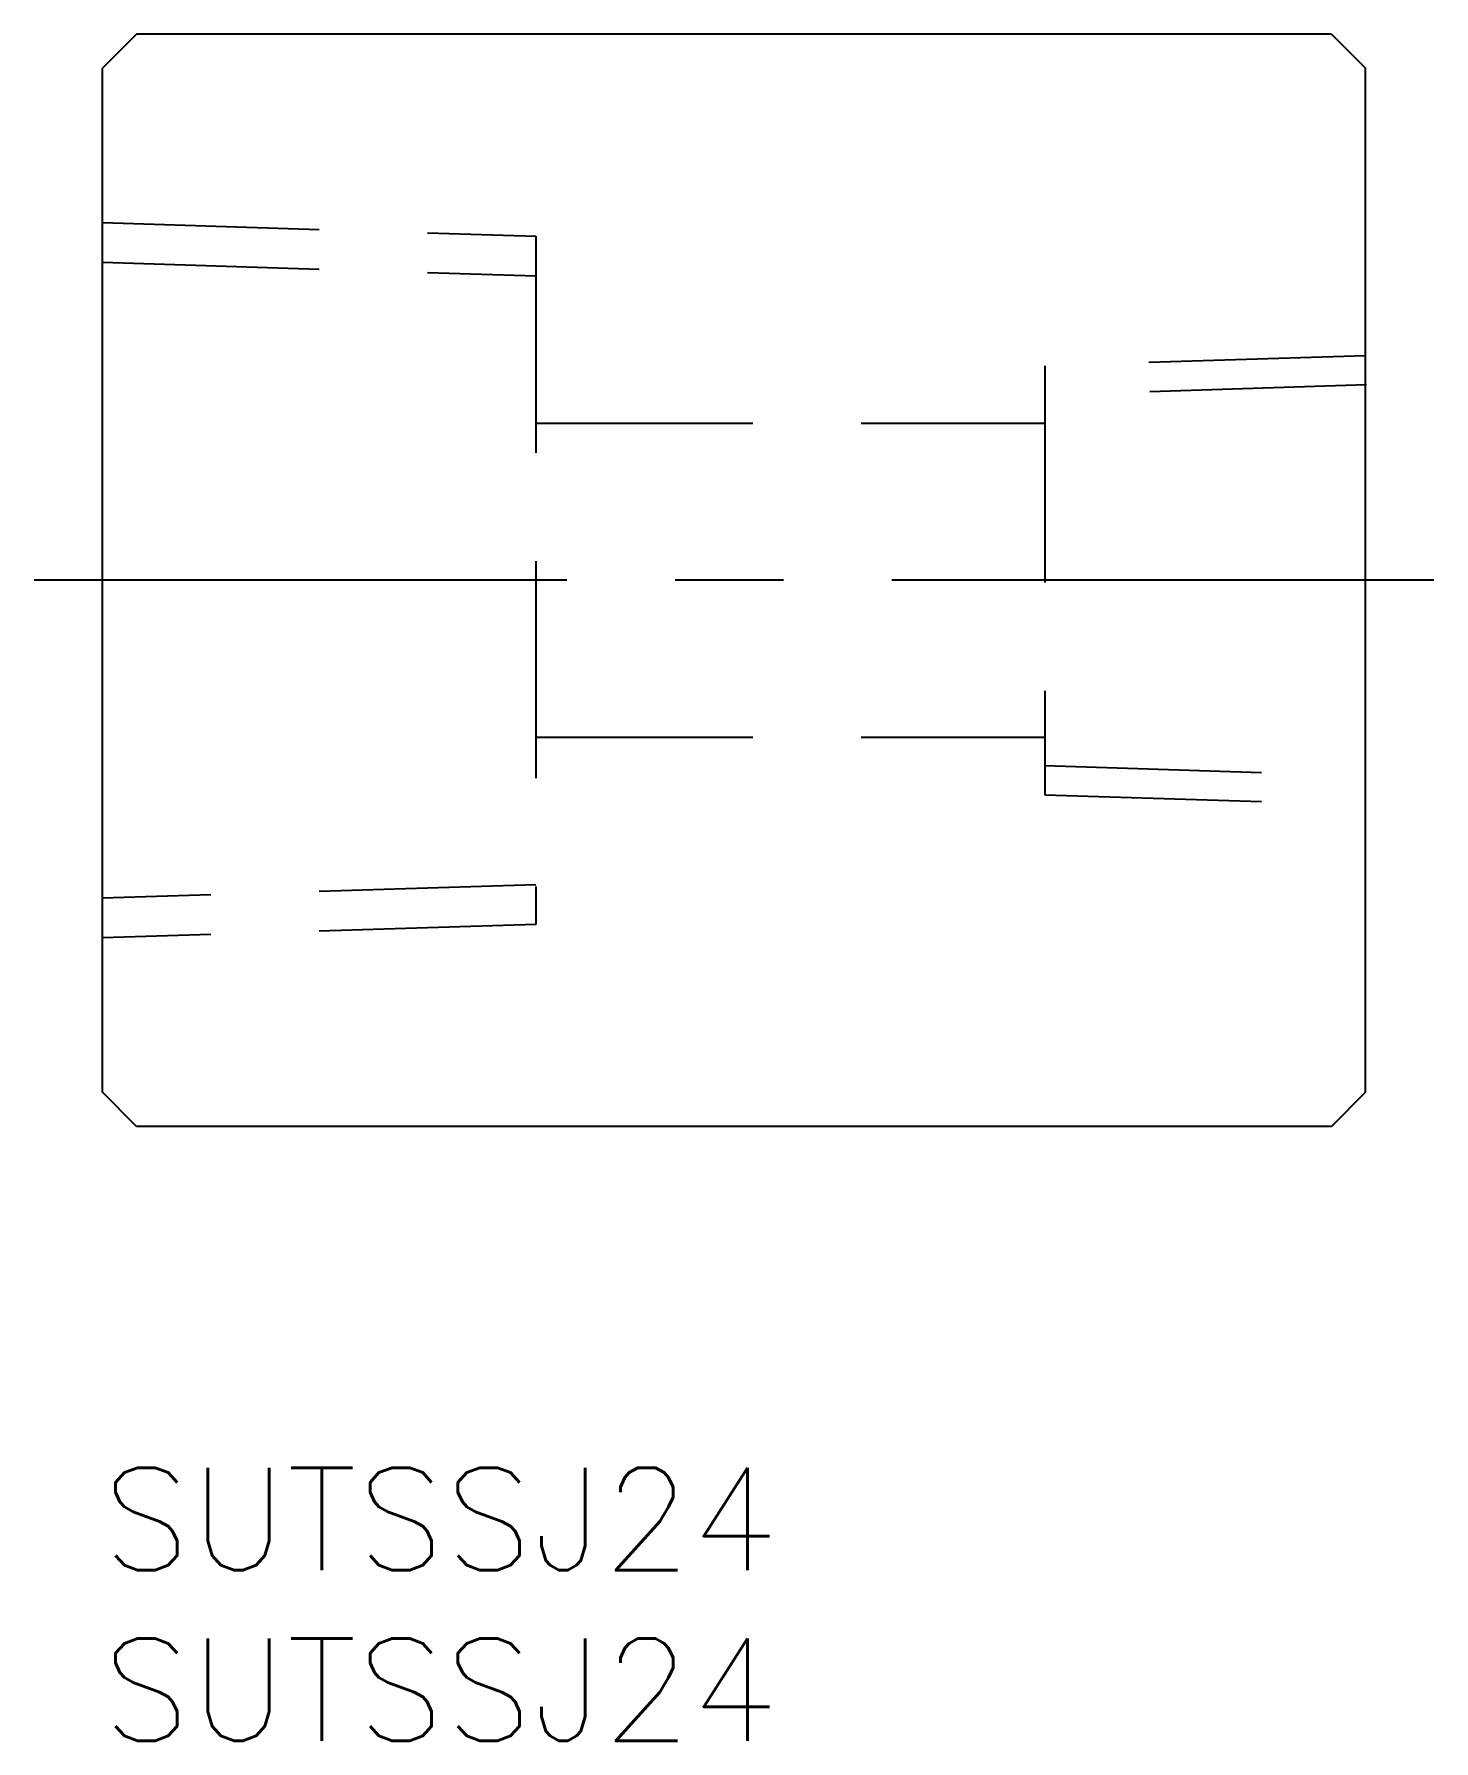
# Model space of a CAD drawing. Extents: x -2 to 39, y -8 to 42.
import ezdxf

# ---------------------------------------------------------------- set-up
doc = ezdxf.new("R2010")
doc.units = 0
doc.header["$LTSCALE"] = 0.5
doc.linetypes.add('CENTER', pattern=[50.8, 31.75, -6.35, 6.35, -6.35])
doc.linetypes.add('DASHED', pattern=[19.05, 12.7, -6.35])
for name, color, linetype in [('MSM_CENTER', 1, 'CENTER'), ('MSM_CONTINUOUS', 7, 'CONTINUOUS'), ('MSM_DASHED', 4, 'DASHED'), ('MSM_PART_NUMBER', 7, 'CONTINUOUS')]:
    doc.layers.add(name, color=color, linetype=linetype)
doc.styles.get("Standard").update_dxf_attribs({"font": 'txt.shx', "height": 3, "bigfont": 'bigfont.shx'})

msp = doc.modelspace()

# ---------------------------------------------------------------- linework, layer by layer
at = {"layer": 'MSM_CENTER'}
msp.add_line((39, 26), (-2, 26), dxfattribs=at)
at = {"layer": 'MSM_CONTINUOUS'}
for p, q in [((36, 42), (37, 41)), ((1, 42), (0, 41)), ((36, 42), (1, 42)), ((37, 11), (37, 41)), ((0, 11), (0, 41)), ((37, 11), (36, 10)), ((1, 10), (0, 11)), ((36, 10), (1, 10))]:
    msp.add_line(p, q, dxfattribs=at)
at = {"layer": 'MSM_DASHED'}
for p, q in [((0, 36.477), (12.7, 36.081)), ((12.7, 36.081), (12.7, 15.919)), ((0, 35.315), (12.7, 34.919)), ((37, 32.579), (27.6, 32.285)), ((27.6, 32.285), (27.6, 19.715)), ((37.027, 31.723), (27.6, 31.428)), ((12.7, 30.6), (27.6, 30.6)), ((12.7, 21.4), (27.6, 21.4)), ((27.6, 20.572), (37.027, 20.277)), ((27.6, 19.715), (37, 19.422)), ((12.7, 17.081), (0, 16.684)), ((12.7, 15.919), (0, 15.522))]:
    msp.add_line(p, q, dxfattribs=at)

# ---------------------------------------------------------------- texts
at = {"layer": 'MSM_PART_NUMBER'}
for p in [(0, -3), (0, -8)]:
    msp.add_text('SUTSSJ24', height=3, dxfattribs=at).set_placement(p)

doc.saveas('drawing.dxf')
